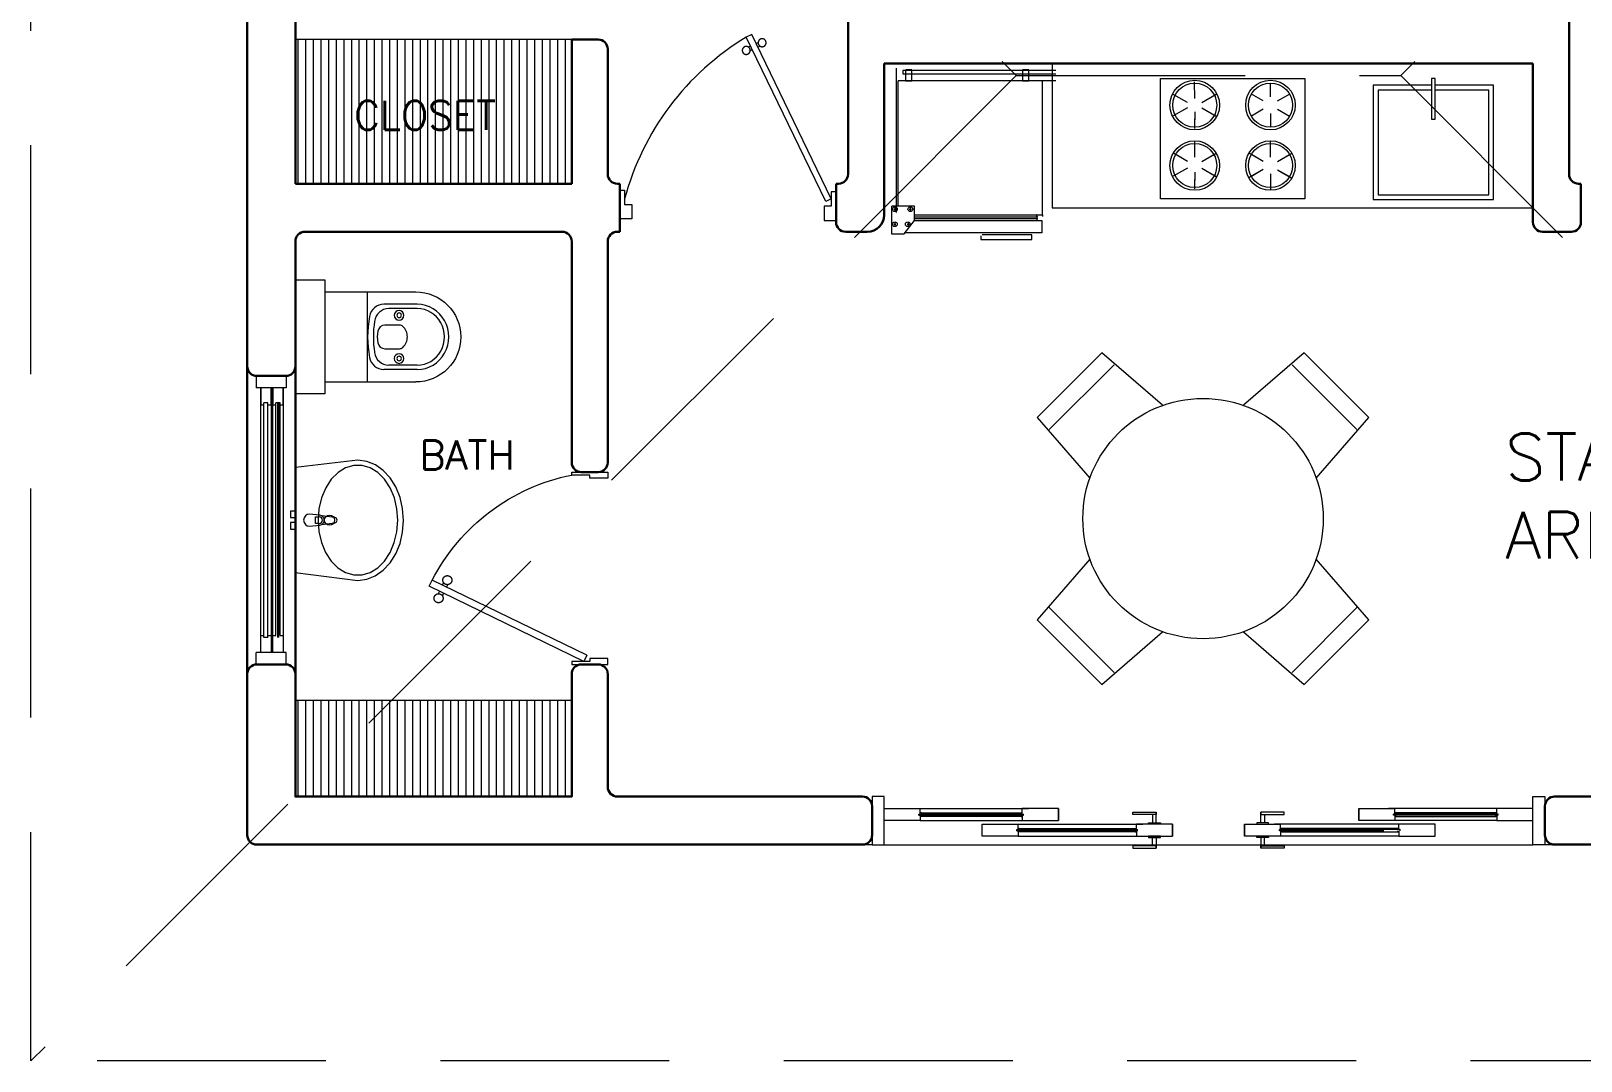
# Model space of a CAD drawing. Header units: metres. Extents: x -44 to 358, y -286 to 66.
# Drawn here: x 17.39 to 23.84, y -91.77 to -87.48 of the extents above; entities that cross this region are included whole.
import ezdxf

# ---------------------------------------------------------------- set-up
doc = ezdxf.new("R2010")
doc.units = ezdxf.units.M
doc.header["$LTSCALE"] = 0.3
doc.linetypes.add('HIDDEN2', pattern=[4.7625, 3.175, -1.5875])
for name, color, linetype, lineweight in [('01a_Mobiliario', 250, 'Continuous', 0), ('02_mobiliario', 250, 'Continuous', 5), ('A-DOOR', 7, 'Continuous', 5), ('A-WALL', 7, 'Continuous', 30), ('baños', 141, 'Continuous', 0), ('closets', 33, 'Continuous', 0), ('Columnas', 7, 'Continuous', 18), ('MOB FIJOS', 251, 'Continuous', 0), ('MOBILIARIOS', 252, 'Continuous', 0), ('piscina', 7, 'Continuous', 0), ('piso', 251, 'Continuous', 18)]:
    doc.layers.add(name, color=color, linetype=linetype, lineweight=lineweight)
doc.layers.add('Techos 1', color=7, linetype='HIDDEN2', lineweight=9, true_color=0x42391a)
doc.layers.add('TEXTOS', color=4, linetype='Continuous')

# ---------------------------------------------------------------- blocks, each defined once
blk = doc.blocks.new('P90')
at = {"layer": 'A-DOOR'}
for p, q in [((-0.0476, -0.8576), (0.6364, -0.5264)), ((-0.0368, -0.88), (0.6473, -0.5489)), ((0.5843, -0.5517), (0.58, -0.5427)), ((0.5992, -0.5445), (0.5949, -0.5355)), ((0.5952, -0.5741), (0.5995, -0.5831)), ((0.6101, -0.5669), (0.6144, -0.5759)), ((0.6473, -0.5489), (0.6364, -0.5264)), ((-0.0368, -0.88), (-0.0476, -0.8576))]:
    blk.add_line(p, q, dxfattribs=at)
for points in [[(-0.06, -0.02), (-0.06, -0.05), (-0.12, -0.05), (-0.12, 0), (0, 0), (0, -0.02)], [(-0.0668, -0.88), (-0.0668, -0.85), (-0.1268, -0.85), (-0.1268, -0.9), (-0.0068, -0.9), (-0.0068, -0.88)]]:
    blk.add_lwpolyline(points, close=True, dxfattribs=at)
blk.add_arc((-0.3259, -1.105), 1.1228, 31.0139, 75.07969, dxfattribs=at)
for points in [[(0.5812, -0.5096), (0.5857, -0.5096), (0.5933, -0.5141), (0.5977, -0.5218), (0.5977, -0.5306), (0.5933, -0.5383), (0.5856, -0.5427), (0.5767, -0.5427), (0.5691, -0.5383), (0.5647, -0.5306), (0.5647, -0.5217), (0.5691, -0.514), (0.5768, -0.5096), (0.5812, -0.5096)], [(0.6133, -0.5758), (0.6177, -0.5758), (0.6254, -0.5803), (0.6298, -0.5879), (0.6298, -0.5968), (0.6253, -0.6045), (0.6176, -0.6089), (0.6088, -0.6089), (0.6011, -0.6044), (0.5967, -0.5967), (0.5967, -0.5879), (0.6011, -0.5802), (0.6088, -0.5758), (0.6133, -0.5758)]]:
    blk.add_open_spline(points, degree=2, dxfattribs=at)
blk = doc.blocks.new('A$C95be60c7')
at = {"layer": 'A-DOOR'}
for p, q in [((0.4752, 0.7426), (0.4497, 0.7302)), ((0.762, 0.0876), (0.4497, 0.7302)), ((0.7875, 0.1), (0.4752, 0.7426)), ((0.4703, 0.6879), (0.4601, 0.6829)), ((0.4785, 0.671), (0.4683, 0.666)), ((0.4958, 0.7003), (0.506, 0.7052)), ((0.504, 0.6833), (0.5143, 0.6883)), ((0.762, 0.0876), (0.7875, 0.1))]:
    blk.add_line(p, q, dxfattribs=at)
for points in [[(0, 0), (0.025, 0), (0.025, 0.075), (0.0125, 0.075), (0.0125, 0.15), (0, 0.15), (0, 0)], [(0.8, 0), (0.775, 0), (0.775, 0.075), (0.7875, 0.075), (0.7875, 0.15), (0.8, 0.15), (0.8, 0)]]:
    blk.add_lwpolyline(points, dxfattribs=at)
blk.add_arc((0.8309, -0.0119), 0.8343, 117.18736, 168.8099, dxfattribs=at)
for points in [[(0.506, 0.7039), (0.506, 0.709), (0.511, 0.7177), (0.5198, 0.7227), (0.5298, 0.7227), (0.5386, 0.7177), (0.5436, 0.7089), (0.5436, 0.6989), (0.5386, 0.6901), (0.5298, 0.6851), (0.5197, 0.6851), (0.511, 0.6901), (0.506, 0.6989), (0.506, 0.7039)], [(0.4307, 0.6673), (0.4307, 0.6724), (0.4358, 0.6811), (0.4445, 0.6861), (0.4546, 0.6861), (0.4633, 0.6811), (0.4684, 0.6724), (0.4683, 0.6623), (0.4633, 0.6535), (0.4546, 0.6485), (0.4445, 0.6485), (0.4357, 0.6536), (0.4307, 0.6623), (0.4307, 0.6673)]]:
    blk.add_open_spline(points, degree=2, dxfattribs=at)
blk = doc.blocks.new('A$Cbbaa2d29')
at = {"layer": 'baños'}
for p, q in [((0.0499, 0.1234), (0.0499, 0.5009)), ((0.1017, 0.5075), (0.1017, 0.3676)), ((0.1199, 0.5075), (0.1199, 0.3887)), ((0.3549, 0.5075), (0.3549, 0.3887)), ((0.373, 0.5075), (0.373, 0.3676)), ((0.4249, 0.1234), (0.4249, 0.5009)), ((0.1881, 0.3727), (0.1881, 0.434)), ((0.2866, 0.434), (0.2866, 0.3727)), ((0.4249, 0.2984), (0.0499, 0.2984))]:
    blk.add_line(p, q, dxfattribs=at)
blk.add_lwpolyline([(0, 0.1234), (0, 0), (0.4747, 0), (0.4747, 0.1234)], close=True, dxfattribs=at)
for centre, radius in [((0.1474, 0.4318), 0.0201), ((0.3274, 0.4318), 0.0201), ((0.1474, 0.4318), 0.00947), ((0.3274, 0.4318), 0.00947)]:
    blk.add_circle(centre, radius, dxfattribs=at)
blk.add_arc((0.2374, 0.5009), 0.1875, 0, 180, dxfattribs=at)
at = {"layer": 'baños', "extrusion": (0, 0, -1)}
for centre, major_axis, ratio, start_param, end_param in [((0.2374, 0.5075), (-0.1356, 0), 0.964958, 0, 3.141593), ((0.2374, 0.5075), (-0.1175, 0), 0.964958, 0, 3.141593), ((0.2374, 0.407), (0.0601, 0), 0.98668, 3.898776, 5.526002), ((0.182, 0.3887), (0.0622, 0), 0.964958, 1.721071, 3.141593), ((0.2084, 0.434), (-0.0203, 0), 0.98668, 0, 0.757183), ((0.2663, 0.434), (0.0203, 0), 0.98668, -0.757183, 0), ((0.2927, 0.3887), (-0.0622, 0), 0.964958, 3.141593, 4.562115), ((0.1639, 0.3676), (0.0622, 0), 0.964958, 1.761771, 3.141593), ((0.2374, 0.7413), (-0.4317, 0), 0.964958, 4.562115, 4.862663), ((0.2185, 0.3727), (0.0304, 0), 0.98668, 1.75053, 3.141593), ((0.2374, 0.4749), (0.1357, 0), 0.98668, 1.391062, 1.75053), ((0.2562, 0.3727), (0.0304, 0), 0.98668, 0, 1.391062), ((0.3108, 0.3676), (0.0622, 0), 0.964958, 0, 1.379822), ((0.2374, 0.7342), (0.4491, 0), 0.964958, 1.379822, 1.761771)]:
    blk.add_ellipse(centre, major_axis=major_axis, ratio=ratio, start_param=start_param, end_param=end_param, dxfattribs=at)
blk = doc.blocks.new('Basin 22')
at = {"layer": 'baños'}
for p, q in [((-218.5, 0), (-250.6, -260.4)), ((218.5, 0), (-218.5, 0)), ((-10.5, 20), (-37.5, 20)), ((-37.5, 20), (-37.5, 0)), ((-37.5, 0), (-10.5, 0)), ((-10.5, 0), (-10.5, 20)), ((37.5, 20), (10.5, 20)), ((10.5, 20), (10.5, 0)), ((10.5, 0), (37.5, 0)), ((37.5, 0), (37.5, 20)), ((250, -260.4), (218.5, 0)), ((-218.4, -0.4), (-218.5, -0.4)), ((-218.4, -0.4), (-218.5, -0.4)), ((-25, -59.4), (-21, -101.4)), ((21, -101.4), (25, -59.4)), ((218.5, -0.4), (218.4, -0.4)), ((218.5, -0.4), (218.4, -0.4)), ((-134.7, -126.2), (-170.3, -149.4)), ((-93.2, -108.9), (-134.7, -126.2)), ((-47.6, -98.2), (-93.2, -108.9)), ((0, -94.6), (-47.6, -98.2)), ((-17.7, -110.9), (-11.1, -163.8)), ((-13.6, -99.2), (-13.6, -84.3)), ((-13.6, -84.3), (13.6, -84.3)), ((47.6, -98.2), (0, -94.6)), ((11.1, -163.8), (17.7, -110.9)), ((13.6, -84.3), (13.6, -99.2)), ((93.2, -108.9), (47.6, -98.2)), ((134.7, -126.2), (93.2, -108.9)), ((170.3, -149.4), (134.7, -126.2)), ((-198.5, -177.5), (-218, -209.2)), ((-170.3, -149.4), (-198.5, -177.5)), ((198.5, -177.5), (170.3, -149.4)), ((218, -209.2), (198.5, -177.5)), ((-218, -209.2), (-227.9, -243.1)), ((-227.9, -243.1), (-227.9, -277.8)), ((227.9, -243.1), (218, -209.2)), ((227.9, -277.8), (227.9, -243.1)), ((-250.6, -260.4), (-245.8, -297.4)), ((-245.8, -297.4), (-231.6, -333)), ((-227.9, -277.8), (-218, -311.7)), ((-218, -311.7), (-198.5, -343.4)), ((198.5, -343.4), (218, -311.7)), ((218, -311.7), (227.9, -277.8)), ((230.4, -333), (244.6, -297.4)), ((244.6, -297.4), (249.4, -260.4)), ((-231.6, -333), (-208.5, -365.7)), ((-208.5, -365.7), (-177.4, -394.5)), ((-198.5, -343.4), (-170.3, -371.4)), ((-170.3, -371.4), (-134.7, -394.6)), ((134.7, -394.6), (170.3, -371.4)), ((170.3, -371.4), (198.5, -343.4)), ((176.2, -394.5), (207.3, -365.7)), ((207.3, -365.7), (230.4, -333)), ((-177.4, -394.5), (-139.5, -418.1)), ((-139.5, -418.1), (-96.3, -435.6)), ((-134.7, -394.6), (-93.2, -412)), ((-96.3, -435.6), (-49.4, -446.4)), ((-93.2, -412), (-47.6, -422.7)), ((-49.4, -446.4), (-0.6, -450)), ((-47.6, -422.7), (0, -426.3)), ((-0.6, -450), (48.2, -446.4)), ((0, -426.3), (47.6, -422.7)), ((47.6, -422.7), (93.2, -412)), ((48.2, -446.4), (95.1, -435.6)), ((93.2, -412), (134.7, -394.6)), ((95.1, -435.6), (138.3, -418.1)), ((138.3, -418.1), (176.2, -394.5))]:
    blk.add_line(p, q, dxfattribs=at)
blk.add_circle((0, -142.6), 21, dxfattribs=at)
for centre, radius, start, end in [((0, -59.4), 25, 0, 180), ((0, -99.5), 21.1, 185.16961, 212.77103), ((0, -99.5), 21.1, 212.77103, 327.22897), ((0, -99.2), 13.6, 180, 0), ((0, -99.5), 21.1, 327.22897, 354.83039), ((0, -162.4), 11.2, 187.13892, 352.86108)]:
    blk.add_arc(centre, radius, start, end, dxfattribs=at)
blk = doc.blocks.new('A$Cc6a1f6da')
at = {"layer": 'A-DOOR'}
for p, q in [((0.05, 0.1643), (0.2, 0.1643)), ((0.05, 0.1143), (0.05, 0.1643)), ((0.195, 0.1368), (0.195, 0.1418)), ((0.195, 0.1418), (0.63, 0.1418)), ((0.195, 0.1368), (0.63, 0.1368)), ((0.2, 0.1418), (0.2, 0.1643)), ((0.2, 0.1643), (0.6512, 0.1643)), ((0.205, 0.1466), (0.2, 0.1466)), ((0.2, 0.1368), (0.2, 0.1143)), ((0.205, 0.1321), (0.2, 0.1321)), ((0.205, 0.1466), (0.205, 0.1418)), ((0.205, 0.1466), (0.62, 0.1466)), ((0.205, 0.1321), (0.205, 0.1368)), ((0.62, 0.1321), (0.205, 0.1321)), ((0.62, 0.1466), (0.625, 0.1466)), ((0.62, 0.1466), (0.62, 0.1418)), ((0.62, 0.1321), (0.62, 0.1368)), ((0.62, 0.1321), (0.625, 0.1321)), ((0.625, 0.1418), (0.625, 0.1643)), ((0.775, 0.1643), (0.625, 0.1643)), ((0.625, 0.1368), (0.625, 0.1143)), ((0.63, 0.1368), (0.63, 0.1418)), ((0.775, 0.1643), (0.775, 0.1143)), ((0.775, 0.1143), (0.775, 0.1643)), ((1.1675, 0.1398), (1.1675, 0.1047)), ((1.1825, 0.1047), (1.1825, 0.1495)), ((1.6175, 0.1047), (1.6175, 0.1495)), ((1.6325, 0.1398), (1.6325, 0.1047)), ((2.025, 0.1643), (2.025, 0.1143)), ((2.025, 0.1643), (2.175, 0.1643)), ((2.025, 0.1143), (2.025, 0.1643)), ((2.6, 0.1643), (2.1488, 0.1643)), ((2.605, 0.1418), (2.17, 0.1418)), ((2.17, 0.1368), (2.17, 0.1418)), ((2.605, 0.1368), (2.17, 0.1368)), ((2.175, 0.1418), (2.175, 0.1643)), ((2.18, 0.1466), (2.175, 0.1466)), ((2.175, 0.1368), (2.175, 0.1143)), ((2.18, 0.1321), (2.175, 0.1321)), ((2.595, 0.1466), (2.18, 0.1466)), ((2.18, 0.1466), (2.18, 0.1418)), ((2.18, 0.1321), (2.18, 0.1368)), ((2.18, 0.1321), (2.595, 0.1321)), ((2.595, 0.1466), (2.6, 0.1466)), ((2.595, 0.1466), (2.595, 0.1418)), ((2.595, 0.1321), (2.595, 0.1368)), ((2.595, 0.1321), (2.6, 0.1321)), ((2.6, 0.1418), (2.6, 0.1643)), ((2.75, 0.1643), (2.6, 0.1643)), ((2.6, 0.1368), (2.6, 0.1143)), ((2.605, 0.1368), (2.605, 0.1418)), ((2.75, 0.1143), (2.75, 0.1643)), ((0.2, 0.1143), (0.05, 0.1143)), ((0.2, 0.1143), (0.6512, 0.1143)), ((0.4576, 0.0997), (0.6076, 0.0997)), ((0.4576, 0.0497), (0.4576, 0.0997)), ((0.6026, 0.0722), (0.6026, 0.0772)), ((0.6026, 0.0772), (1.105, 0.0772)), ((0.6026, 0.0722), (1.105, 0.0722)), ((0.6076, 0.0772), (0.6076, 0.0997)), ((0.6076, 0.0997), (1.1262, 0.0997)), ((0.6126, 0.082), (0.6076, 0.082)), ((0.6076, 0.0722), (0.6076, 0.0497)), ((0.6126, 0.0675), (0.6076, 0.0675)), ((0.6126, 0.082), (0.6126, 0.0772)), ((0.6126, 0.082), (1.095, 0.082)), ((0.6126, 0.0675), (0.6126, 0.0722)), ((1.095, 0.0675), (0.6126, 0.0675)), ((0.625, 0.1143), (0.775, 0.1143)), ((1.095, 0.082), (1.1, 0.082)), ((1.095, 0.082), (1.095, 0.0772)), ((1.095, 0.0675), (1.095, 0.0722)), ((1.095, 0.0675), (1.1, 0.0675)), ((1.1, 0.0772), (1.1, 0.0997)), ((1.25, 0.0997), (1.1, 0.0997)), ((1.1, 0.0722), (1.1, 0.0497)), ((1.105, 0.0722), (1.105, 0.0772)), ((1.25, 0.0997), (1.25, 0.0497)), ((1.25, 0.0497), (1.25, 0.0997)), ((1.55, 0.0997), (1.55, 0.0497)), ((1.55, 0.0997), (1.7, 0.0997)), ((1.55, 0.0497), (1.55, 0.0997)), ((2.1924, 0.0997), (1.6738, 0.0997)), ((2.1974, 0.0772), (1.695, 0.0772)), ((1.695, 0.0722), (1.695, 0.0772)), ((2.13, 0.0722), (1.695, 0.0722)), ((1.7, 0.0772), (1.7, 0.0997)), ((1.705, 0.082), (1.7, 0.082)), ((1.7, 0.0722), (1.7, 0.0497)), ((1.705, 0.0675), (1.7, 0.0675)), ((2.1874, 0.082), (1.705, 0.082)), ((1.705, 0.082), (1.705, 0.0772)), ((1.705, 0.0675), (1.705, 0.0722)), ((1.705, 0.0675), (2.1874, 0.0675)), ((2.175, 0.1143), (2.025, 0.1143)), ((2.6, 0.1143), (2.1488, 0.1143)), ((2.1874, 0.082), (2.1924, 0.082)), ((2.1874, 0.082), (2.1874, 0.0772)), ((2.1874, 0.0675), (2.1874, 0.0722)), ((2.1874, 0.0675), (2.1924, 0.0675)), ((2.1924, 0.0772), (2.1924, 0.0997)), ((2.3424, 0.0997), (2.1924, 0.0997)), ((2.1924, 0.0722), (2.1924, 0.0497)), ((2.1974, 0.0722), (2.1974, 0.0772)), ((2.3424, 0.0497), (2.3424, 0.0997)), ((2.6, 0.1143), (2.75, 0.1143)), ((0.6076, 0.0497), (0.4576, 0.0497)), ((0.6076, 0.0497), (1.1262, 0.0497)), ((1.1, 0.0497), (1.25, 0.0497)), ((1.1675, 0.0097), (1.1675, 0.0447)), ((1.1825, 0.0447), (1.1825, 0)), ((1.7, 0.0497), (1.55, 0.0497)), ((1.6175, 0.0447), (1.6175, 0)), ((1.6325, 0.0097), (1.6325, 0.0447)), ((2.1924, 0.0497), (1.6738, 0.0497)), ((2.1924, 0.0497), (2.3424, 0.0497))]:
    blk.add_line(p, q, dxfattribs=at)
for points in [[(0.05, 0.2143), (0, 0.2143), (0, 0.0143), (0.05, 0.0143)], [(2.75, 0.2143), (2.8, 0.2143), (2.8, 0.0143), (2.75, 0.0143)], [(1.1825, 0.1495), (1.1825, 0.1398), (1.0852, 0.1398), (1.0852, 0.1495)], [(1.6175, 0.1495), (1.6175, 0.1398), (1.7148, 0.1398), (1.7148, 0.1495)], [(1.1997, 0.0997), (1.1503, 0.0997), (1.1503, 0.1047), (1.1997, 0.1047)], [(1.6003, 0.0997), (1.6497, 0.0997), (1.6497, 0.1047), (1.6003, 0.1047)], [(1.1825, 0), (1.1825, 0.0096), (1.0852, 0.0096), (1.0852, 0)], [(1.1997, 0.0497), (1.1503, 0.0497), (1.1503, 0.0447), (1.1997, 0.0447)], [(1.6003, 0.0497), (1.6497, 0.0497), (1.6497, 0.0447), (1.6003, 0.0447)], [(1.6175, 0), (1.6175, 0.0096), (1.7148, 0.0096), (1.7148, 0)]]:
    blk.add_lwpolyline(points, close=True, dxfattribs=at)
at = {"layer": 'piso'}
blk.add_line((0.05, 0.0143), (2.75, 0.0143), dxfattribs=at)
blk = doc.blocks.new('PL BASE 1N NASAS 09')
at = {"layer": 'closets', "transparency": 33554687}
h = blk.add_hatch(dxfattribs=at)
h.set_pattern_fill('LINE', color=256, scale=0.01, angle=90)
h.set_pattern_definition([(90, (-228.034673, 143.81628), (-0.03175, 2e-18), [])])
h.paths.add_polyline_path([(-122.2315, -51.8997), (-121.0811, -51.8997), (-121.0811, -52.4997), (-122.2315, -52.4997)])
h = blk.add_hatch(dxfattribs=at)
h.set_pattern_fill('LINE', color=256, scale=0.01, angle=90)
h.set_pattern_definition([(90, (-228.034673, 141.06628), (-0.03175, 2e-18), [])])
h.paths.add_polyline_path([(-122.2315, -54.6497), (-121.0811, -54.6497), (-121.0808, -55.0497), (-122.2313, -55.0497)])
at = {"layer": '01a_Mobiliario', "transparency": 33554684}
blk.add_line((-119.0811, -52.5997), (-117.0811, -52.5997), dxfattribs=at)
at = {"layer": '02_mobiliario'}
blk.add_line((-119.0811, -51.9997), (-119.0811, -52.5997), dxfattribs=at)
at = {"layer": 'A-DOOR'}
for p, q in [((-122.3935, -53.2997), (-122.3935, -53.3497)), ((-122.2695, -53.2997), (-122.2695, -53.3497)), ((-122.2695, -53.3497), (-122.3935, -53.3497)), ((-122.3751, -54.4497), (-122.3751, -53.3497)), ((-122.3321, -53.3497), (-122.3321, -54.4497)), ((-122.3245, -54.4497), (-122.3245, -53.3497)), ((-122.2815, -53.3497), (-122.2815, -54.4497)), ((-122.3623, -54.3884), (-122.3623, -53.411)), ((-122.3449, -53.411), (-122.3623, -53.411)), ((-122.3449, -54.3884), (-122.3449, -53.411)), ((-122.3117, -54.3797), (-122.3117, -53.411)), ((-122.2943, -53.411), (-122.3117, -53.411)), ((-122.2943, -54.3797), (-122.2943, -53.411)), ((-122.3449, -54.3884), (-122.3623, -54.3884)), ((-122.2695, -54.4497), (-122.3935, -54.4497)), ((-122.3935, -54.4997), (-122.3935, -54.4497)), ((-122.2695, -54.4997), (-122.2695, -54.4497))]:
    blk.add_line(p, q, dxfattribs=at)
for points in [[(-122.3449, -53.4197), (-122.3321, -53.4197), (-122.3321, -53.3497), (-122.3751, -53.3497), (-122.3751, -53.4197), (-122.3623, -53.4197)], [(-122.2943, -53.4197), (-122.2815, -53.4197), (-122.2815, -53.3497), (-122.3245, -53.3497), (-122.3245, -53.4197), (-122.3117, -53.4197)], [(-122.3449, -54.3797), (-122.3321, -54.3797), (-122.3321, -54.4497), (-122.3751, -54.4497), (-122.3751, -54.3797), (-122.3623, -54.3797)], [(-122.2943, -54.3797), (-122.2815, -54.3797), (-122.2815, -54.4497), (-122.3245, -54.4497), (-122.3245, -54.3797), (-122.3117, -54.3797)]]:
    blk.add_lwpolyline(points, dxfattribs=at)
at = {"layer": 'A-WALL'}
for p, q in [((-122.4311, -50.839), (-122.4311, -53.2597)), ((-122.2311, -50.839), (-122.2311, -52.4997)), ((-119.9311, -52.4597), (-119.9311, -50.8797)), ((-116.9311, -52.4597), (-116.9311, -50.8897)), ((-121.0811, -52.4997), (-121.0811, -51.8997)), ((-121.0811, -51.8997), (-120.9711, -51.8997)), ((-120.9311, -52.4597), (-120.9311, -51.9397)), ((-119.7811, -52.6297), (-119.7811, -51.9997)), ((-119.7811, -51.9997), (-117.0811, -51.9997)), ((-117.0811, -52.6597), (-117.0811, -51.9997)), ((-121.0811, -52.4997), (-122.2311, -52.4997)), ((-120.881, -52.4997), (-120.8911, -52.4997)), ((-120.881, -52.6997), (-120.881, -52.4997)), ((-119.9711, -52.4997), (-119.981, -52.4997)), ((-119.981, -52.6597), (-119.981, -52.4997)), ((-116.8911, -52.4997), (-116.8813, -52.4997)), ((-116.8813, -52.6597), (-116.8813, -52.4997)), ((-122.2311, -52.7397), (-122.2311, -53.2597)), ((-121.1211, -52.6997), (-122.1911, -52.6997)), ((-121.0811, -53.6597), (-121.0811, -52.7397)), ((-120.9311, -53.6597), (-120.9311, -52.7397)), ((-120.881, -52.6997), (-120.8911, -52.6997)), ((-119.8511, -52.6997), (-119.941, -52.6997)), ((-117.0411, -52.6997), (-116.9213, -52.6997)), ((-122.4311, -54.5397), (-122.4311, -53.2597)), ((-122.2311, -54.5397), (-122.2311, -53.2597)), ((-122.2711, -53.2997), (-122.3911, -53.2997)), ((-120.9711, -53.6997), (-121.0411, -53.6997)), ((-122.2711, -54.4997), (-122.3911, -54.4997))]:
    blk.add_line(p, q, dxfattribs=at)
blk.add_lwpolyline([(-122.4311, -54.5397), (-122.4311, -55.2097, 0.414213), (-122.3911, -55.2497), (-119.8711, -55.2497, 0.414213), (-119.8311, -55.2097), (-119.8311, -55.0897, 0.414214), (-119.8711, -55.0497), (-120.8911, -55.0497, -0.414214), (-120.9311, -55.0097), (-120.9311, -54.5397, 0.414214), (-120.9711, -54.4997), (-121.0411, -54.4997, 0.414214), (-121.0811, -54.5397), (-121.0811, -55.0497), (-122.2311, -55.0497), (-122.2311, -54.5397)], format="xyb", dxfattribs=at)
blk.add_lwpolyline([(-114.6711, -55.0497), (-116.9911, -55.0497, 0.414214), (-117.0311, -55.0897), (-117.0311, -55.2097, 0.414214), (-116.9911, -55.2497), (-114.4711, -55.2497, 0.414214), (-114.4311, -55.2097), (-114.4311, -54.8897, 0.414214), (-114.4711, -54.8497), (-114.5911, -54.8497, 0.414214), (-114.6311, -54.8897), (-114.6311, -55.0097, -0.414214)], format="xyb", close=True, dxfattribs=at)
blk.add_lwpolyline([(-121.0825, -55.2497), (-122.2311, -55.2497)], dxfattribs=at)
for centre, radius, start, end in [((-120.9711, -51.9397), 0.04, 0, 90), ((-120.8911, -52.4597), 0.04, 180, 270), ((-119.9711, -52.4597), 0.04, 270, 360), ((-116.8911, -52.4597), 0.04, 180, 270), ((-119.8511, -52.6297), 0.07, 270, 0), ((-119.941, -52.6597), 0.04, 180, 270), ((-117.0411, -52.6597), 0.04, 180, 270), ((-116.9213, -52.6597), 0.04, 270, 0), ((-122.1911, -52.7397), 0.04, 90, 180), ((-121.1211, -52.7397), 0.04, 0, 90), ((-120.8911, -52.7397), 0.04, 90, 180), ((-122.3911, -53.2597), 0.04, 180, 270), ((-122.2711, -53.2597), 0.04, 270, 360), ((-121.0411, -53.6597), 0.04, 180, 270), ((-120.9711, -53.6597), 0.04, 270, 0), ((-122.3911, -54.5397), 0.04, 90, 180), ((-122.2711, -54.5397), 0.04, 0, 90)]:
    blk.add_arc(centre, radius, start, end, dxfattribs=at)
at = {"layer": 'closets', "transparency": 33554687}
for p, q in [((-121.0811, -51.8997), (-122.2311, -51.8997)), ((-121.0811, -54.6497), (-122.2311, -54.6497))]:
    blk.add_line(p, q, dxfattribs=at)
at = {"layer": 'MOB FIJOS', "transparency": 33554684}
for points in [[(-117.5034, -52.0904), (-117.7454, -52.0904), (-117.7454, -52.5654), (-117.2454, -52.5654), (-117.2454, -52.0904), (-117.4874, -52.0904)], [(-117.5034, -52.1104), (-117.7254, -52.1104), (-117.7254, -52.5454), (-117.2654, -52.5454), (-117.2654, -52.1104), (-117.4874, -52.1104)]]:
    blk.add_lwpolyline(points, dxfattribs=at)
at = {"layer": 'MOB FIJOS', "ltscale": 0.005, "transparency": 33554684}
blk.add_lwpolyline([(-117.5034, -52.2311), (-117.4874, -52.2311), (-117.4874, -52.0619), (-117.5034, -52.0619)], close=True, dxfattribs=at)
at = {"layer": 'piscina', "const_width": 0.01}
blk.add_lwpolyline([(-122.303, -53.411), (-122.303, -54.3884)], dxfattribs=at)
at = {"layer": 'piso'}
for p, q in [((-119.8711, -55.2497), (-119.832, -55.2497)), ((-117.0329, -55.2497), (-116.9911, -55.2497))]:
    blk.add_line(p, q, dxfattribs=at)
at = {"layer": 'Techos 1'}
for p, q in [((-123.3311, -56.1498), (-123.3311, -47.9498)), ((-123.3311, -47.9498), (-119.2311, -52.0497)), ((-113.5311, -47.9497), (-117.6311, -52.0497)), ((-119.2311, -52.0497), (-123.3311, -56.1498)), ((-119.2311, -52.0497), (-117.6311, -52.0497)), ((-117.6311, -52.0497), (-113.5311, -56.1497)), ((-113.5311, -56.1497), (-123.3311, -56.1498))]:
    blk.add_line(p, q, dxfattribs=at)
at = {"color": 1}
blk.add_blockref('A$Cc6a1f6da', (-119.8311, -55.2641), dxfattribs=at)
at = {"layer": 'A-DOOR', "rotation": 90.00000000000001}
blk.add_blockref('P90', (-120.881, -52.5264), dxfattribs=at)
at = {"layer": 'A-DOOR', "xscale": -1, "rotation": 90}
blk.add_blockref('A$C95be60c7', (-120.9311, -53.6997), dxfattribs=at)
at = {"layer": 'baños', "xscale": -1, "rotation": 270}
blk.add_blockref('A$Cbbaa2d29', (-122.2311, -53.3745), dxfattribs=at)
at = {"layer": 'baños', "xscale": 0.001000000000057999, "yscale": 0.001000000000057999, "rotation": 89.94782240616065}
blk.add_blockref('Basin 22', (-122.2311, -53.8995), dxfattribs=at)
at = {"layer": 'TEXTOS'}
for s, insert, char_height, width, attachment_point in [('\\pxqc;{\\Fromans|c0;\\H0.8x;CLOSET\\H1.25x; }', (-119.9886, -52.2753), 0.15, 3.404877, 9), ('\\pxqc;{\\Fromans|c0;\\H0.8x;BATH}', (-119.8142, -53.6888), 0.15, 3.404877, 9), ('{\\Fromans|c0;STAFF \\PAREA}', (-117.1966, -54.0596), 0.195, 3.422974, 7)]:
    blk.add_mtext(s, dxfattribs=dict(at, insert=insert, char_height=char_height, width=width, attachment_point=attachment_point))
blk = doc.blocks.new('A$C774B1081')
at = {"layer": 'MOBILIARIOS', "linetype": 'ByBlock'}
for p, q in [((732.1, 1125), (446.4, 1125)), ((53.6, 732.1), (53.6, 446.4)), ((1125, 446.4), (1125, 732.1)), ((446.4, 53.6), (732.1, 53.6))]:
    blk.add_line(p, q, dxfattribs=at)
for points in [[(750, 928.6), (732.1, 1178.6), (446.4, 1178.6), (428.6, 928.6)], [(250, 750), (0, 732.1), (0, 446.4), (250, 428.6)], [(928.6, 428.6), (1178.6, 446.4), (1178.6, 732.1), (928.6, 750)], [(428.6, 250), (446.4, 0), (732.1, 0), (750, 250)]]:
    blk.add_lwpolyline(points, dxfattribs=at)
blk.add_circle((589.3, 589.3), 375, dxfattribs=at)
blk = doc.blocks.new('A$C74a5ad94')
at = {"layer": '02_mobiliario'}
blk.add_line((11.7146, 4.1305), (11.7146, 3.5305), dxfattribs=at)
at = {"layer": 'MOBILIARIOS'}
for p, q in [((11.7646, 4.1305), (11.7646, 3.5305)), ((12.4295, 4.0776), (11.7736, 4.0776)), ((11.7736, 3.5564), (11.7736, 4.0776)), ((12.3736, 3.5209), (12.3736, 4.0776)), ((12.3736, 3.5209), (12.3736, 4.0776)), ((11.7456, 3.5564), (11.7456, 3.4415)), ((11.8409, 3.5564), (11.7468, 3.5564)), ((11.7587, 3.5508), (11.7587, 3.5391)), ((11.8237, 3.5502), (11.8237, 3.5385)), ((11.8409, 3.4972), (11.8409, 3.5564)), ((11.7546, 3.5444), (11.7629, 3.5444)), ((11.7587, 3.4882), (11.7587, 3.4764)), ((11.798, 3.4415), (11.8409, 3.4972)), ((11.8142, 3.4882), (11.8142, 3.4764)), ((11.8195, 3.5438), (11.8279, 3.5438)), ((11.8408, 3.4972), (12.3716, 3.4972)), ((11.8409, 3.5209), (12.3736, 3.5209)), ((11.8409, 3.5121), (12.3517, 3.5121)), ((11.8409, 3.5048), (12.3519, 3.5048)), ((12.3716, 3.4972), (12.3716, 3.4457)), ((12.3736, 3.5209), (12.3736, 3.5138)), ((11.7456, 3.4415), (11.798, 3.4415)), ((11.7546, 3.4817), (11.7629, 3.4817)), ((12.3716, 3.4457), (11.8012, 3.4457)), ((11.81, 3.4817), (11.8184, 3.4817)), ((12.1166, 3.4338), (12.1166, 3.418)), ((12.3299, 3.4378), (12.122, 3.4378)), ((12.3299, 3.418), (12.3299, 3.4378)), ((12.1166, 3.418), (12.3299, 3.418))]:
    blk.add_line(p, q, dxfattribs=at)
at = {"layer": 'MOBILIARIOS', "transparency": 33554684}
for p, q in [((13.0071, 4.0051, -0.2267), (13.0068, 4.0738, -0.2267)), ((13.3222, 4.0115, -0.2245), (13.3219, 4.0687, -0.2245)), ((12.9774, 3.9878, -0.2267), (12.9177, 4.0219, -0.2267)), ((13.0369, 3.988, -0.2267), (13.0962, 4.0226, -0.2267)), ((13.2925, 3.9942, -0.2245), (13.2428, 4.0226, -0.2245)), ((13.352, 3.9944, -0.2245), (13.4015, 4.0232, -0.2245)), ((12.9774, 3.9664, -0.2267), (12.9177, 3.9323, -0.2267)), ((13.0071, 3.9491, -0.2267), (13.0068, 3.8919, -0.2267)), ((13.0071, 3.9491, -0.2267), (13.0068, 3.8804, -0.2267)), ((13.0369, 3.9662, -0.2267), (13.0962, 3.9316, -0.2267)), ((13.2925, 3.9601, -0.2245), (13.2428, 3.9316, -0.2245)), ((13.3222, 3.9428, -0.2245), (13.3219, 3.8855, -0.2245)), ((13.352, 3.9598, -0.2245), (13.4015, 3.931, -0.2245)), ((13.0074, 3.7599, -0.2245), (13.0076, 3.8286, -0.2245)), ((13.0074, 3.7599, -0.2245), (13.0076, 3.8172, -0.2245)), ((13.3225, 3.7599, -0.2245), (13.3228, 3.8286, -0.2245)), ((13.3225, 3.7599, -0.2245), (13.3227, 3.8172, -0.2245)), ((12.9775, 3.7429, -0.2245), (12.9182, 3.7775, -0.2245)), ((12.9775, 3.7429, -0.2245), (12.9281, 3.7717, -0.2245)), ((13.037, 3.7426, -0.2245), (13.0967, 3.7767, -0.2245)), ((13.037, 3.7426, -0.2245), (13.0867, 3.7711, -0.2245)), ((13.2926, 3.7429, -0.2245), (13.2333, 3.7775, -0.2245)), ((13.2926, 3.7429, -0.2245), (13.2432, 3.7717, -0.2245)), ((13.3522, 3.7426, -0.2245), (13.4118, 3.7767, -0.2245)), ((13.3522, 3.7426, -0.2245), (13.4019, 3.7711, -0.2245)), ((12.9774, 3.7149, -0.2267), (12.9177, 3.6808, -0.2267)), ((12.9774, 3.7149, -0.2267), (12.9277, 3.6865, -0.2267)), ((13.0071, 3.6976, -0.2267), (13.0068, 3.6404, -0.2267)), ((13.0071, 3.6976, -0.2267), (13.0068, 3.6289, -0.2267)), ((13.0369, 3.7147, -0.2267), (13.0864, 3.6858, -0.2267)), ((13.0369, 3.7147, -0.2267), (13.0962, 3.6801, -0.2267)), ((13.2925, 3.7085, -0.2245), (13.2329, 3.6744, -0.2245)), ((13.2925, 3.7085, -0.2245), (13.2428, 3.6801, -0.2245)), ((13.3222, 3.6912, -0.2245), (13.3219, 3.6225, -0.2245)), ((13.3222, 3.6912, -0.2245), (13.3219, 3.634, -0.2245)), ((13.352, 3.7083, -0.2245), (13.4114, 3.6737, -0.2245)), ((13.352, 3.7083, -0.2245), (13.4015, 3.6794, -0.2245))]:
    blk.add_line(p, q, dxfattribs=at)
at = {"layer": 'MOBILIARIOS'}
for points in [[(12.4295, 4.1209), (11.7922, 4.1209), (11.7922, 4.1068)], [(11.7922, 4.1068), (12.4295, 4.1068)], [(11.8042, 4.1237), (11.8042, 4.0777), (11.8303, 4.0777), (11.8303, 4.1241), (11.8048, 4.1241)], [(12.2902, 4.1237), (12.2902, 4.0777), (12.3163, 4.0777), (12.3163, 4.1241), (12.2908, 4.1241)]]:
    blk.add_lwpolyline(points, dxfattribs=at)
at = {"layer": 'MOBILIARIOS', "transparency": 33554684}
blk.add_lwpolyline([(12.8647, 4.0876), (13.4647, 4.0876), (13.4647, 3.5876), (12.8647, 3.5876)], close=True, dxfattribs=at)
at = {"layer": 'MOBILIARIOS'}
blk.add_lwpolyline([(12.3508, 3.5209, 0.07449), (12.3499, 3.5201, 0.142933), (12.3496, 3.5195, 0.012436), (12.3495, 3.5186, 0.008719), (12.3494, 3.5174, 0.012824), (12.3493, 3.5151, 0.170045), (12.3494, 3.515, 0.064909), (12.3497, 3.5147, -0.028465), (12.3499, 3.5144, -0.000964), (12.3501, 3.5142, 0.000975), (12.3503, 3.5141, 0.016252), (12.3507, 3.5136, -0.007259), (12.3512, 3.5132, -0.101341), (12.3516, 3.5124, -0.125391), (12.3517, 3.5117, -0.099398), (12.3516, 3.5113, -0.066636), (12.3512, 3.5108, -0.114144), (12.3506, 3.5105, 0.158175), (12.3501, 3.5102, 0.070805), (12.3497, 3.5096, 0.101338), (12.3496, 3.509, 0.006939), (12.3496, 3.5089, 0.003583), (12.3496, 3.5085, 0.021021), (12.3497, 3.507, 0.123419), (12.3498, 3.5067, 0.070149), (12.3499, 3.5066, 0.010726), (12.3508, 3.5058, 0.015913), (12.3513, 3.5055, -0.053707), (12.3517, 3.5052, -0.153884), (12.3518, 3.505, -0.043445), (12.3519, 3.5044, -0.103673), (12.3517, 3.5035, -0.146244), (12.3514, 3.503, -0.17565), (12.3509, 3.5029, 0.187862), (12.3505, 3.5027, 0.056397), (12.3501, 3.5024, 0.073542), (12.3499, 3.5021, 0.071127), (12.3498, 3.5017, 0.026182), (12.3498, 3.5006, 0.04809), (12.3499, 3.4991, 0.143234), (12.3501, 3.4986, 0.172942), (12.3507, 3.4983, -0.069337), (12.3514, 3.498, -0.029957), (12.3517, 3.4977, -0.026207), (12.3521, 3.4973)], format="xyb", dxfattribs=at)
at = {"layer": 'MOBILIARIOS', "transparency": 33554684}
for centre, radius in [((13.0072, 3.9771, -0.2245), 0.1031), ((13.0072, 3.9771, -0.2245), 0.0916), ((13.3223, 3.9771, -0.2245), 0.1031), ((13.3223, 3.9771, -0.2245), 0.0916), ((13.0072, 3.7256, -0.2245), 0.1031), ((13.0072, 3.7256, -0.2245), 0.0916), ((13.3223, 3.7256, -0.2245), 0.1031), ((13.3223, 3.7256, -0.2245), 0.0916)]:
    blk.add_circle(centre, radius, dxfattribs=at)
at = {"layer": 'MOBILIARIOS'}
for centre in [(11.7593, 3.5441), (11.8238, 3.5441), (11.7593, 3.4816), (11.8131, 3.4816)]:
    blk.add_circle(centre, 0.00987, dxfattribs=at)
at = {"layer": 'baños'}
blk.add_blockref('PL BASE 1N NASAS 09', (131.4957, 56.1498), dxfattribs=at)
at = {"layer": 'MOBILIARIOS', "xscale": 0.001333333333333352, "yscale": 0.001333333333333352, "zscale": 0.001333333333333352, "rotation": 45}
blk.add_blockref('A$C774B1081', (13.0417, 1.1456), dxfattribs=at)

msp = doc.modelspace()

# ---------------------------------------------------------------- block references
at = {"layer": 'Columnas', "ltscale": 0.2}
msp.add_blockref('A$C74a5ad94', (9.2272544, -91.7655679), dxfattribs=at)

doc.saveas('drawing.dxf')
